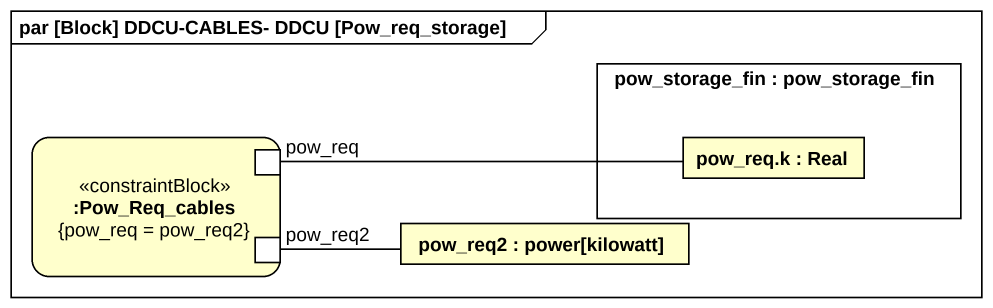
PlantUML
@startuml
mainframe par [Block] DDCU-CABLES- DDCU [Pow_req_storage]
rectangle "pow_storage_fin : pow_storage_fin" as pow_storage_fin {
  rectangle "pow_req.k : Real" as pow_req_k
}
rectangle ":Pow_Req_cables\n{pow_req = pow_req2}" as Pow_Req_cables <<constraintBlock>> {
  port pow_req
  port pow_req2
}
rectangle "pow_req2 : power[kilowatt]" as pow_req2_2
pow_req -right- pow_req_k
pow_req2 -right- pow_req2_2
@enduml
